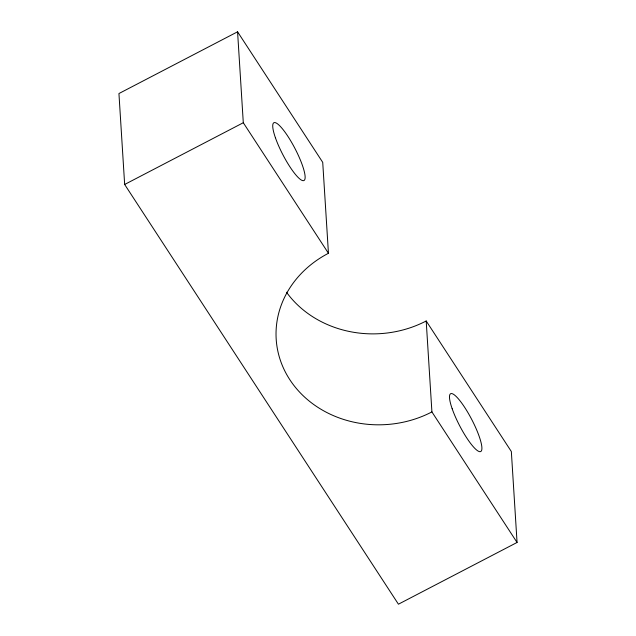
<?xml version="1.0" encoding="UTF-8"?>
<svg xmlns="http://www.w3.org/2000/svg" width="636" height="636" viewBox="0 0 636 636"><rect width="100%" height="100%" fill="white"/><g stroke="black" fill="none" stroke-linecap="round" stroke-linejoin="round"><path stroke-width="0.95" d="M517.06 542.46L431.916 411.921A104.193 92.164 -3.6 0 1 289.785 379.636A104.193 92.164 -3.6 0 1 328.446 253.279L322.722 162.347L237.57 31.8L118.94 93.54L124.656 184.472L398.43 604.2L517.06 542.46L511.344 451.528L426.192 320.981A104.193 92.164 -3.6 0 1 286.478 292.21M124.656 184.472L243.294 122.732L237.57 31.8M243.294 122.732L328.446 253.279M426.192 320.981L431.916 411.921M452.172 408.749A32.563 6.797 62.5 0 0 480.18 451.679A32.563 6.797 62.5 0 0 464.749 407.477A32.563 6.797 62.5 0 0 452.172 408.749M275.412 137.742A32.563 6.797 62.5 0 0 303.412 180.672A32.563 6.797 62.5 0 0 287.981 136.47A32.563 6.797 62.5 0 0 275.412 137.742"/></g></svg>
